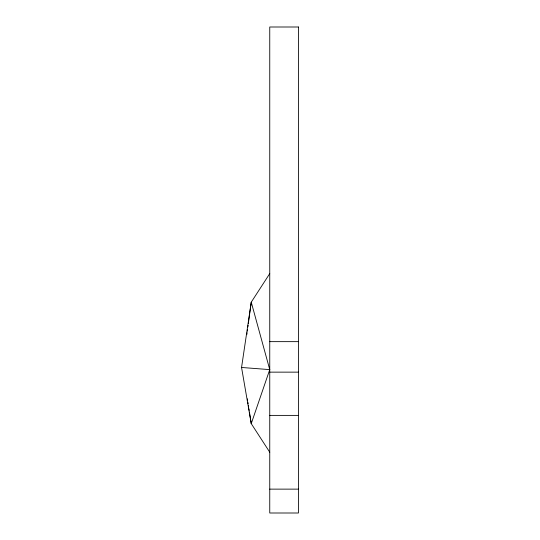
<?xml version="1.0" encoding="UTF-8"?>
<svg xmlns="http://www.w3.org/2000/svg" width="540" height="540" viewBox="0 0 540 540"><rect width="100%" height="100%" fill="white"/><g stroke="black" fill="none" stroke-linecap="round" stroke-linejoin="round"><path stroke-width="0.81" d="M246.868 334.409L247.091 332.755M247.313 331.101L247.543 329.447M247.88 326.97L248.103 325.316M248.326 323.663L251.249 302.177L269.75 273.598M249.419 412.067L251.249 423.637L241.556 367.47L251.249 302.177L269.75 369.617L251.249 423.637L269.75 452.21M269.75 341.644L298.445 341.644M269.75 372.141L298.445 372.141M269.75 415.388L298.445 415.388M269.75 489.132L298.445 489.132M241.556 367.47L269.75 369.617M247.334 398.858L247.59 400.505M247.853 402.158L248.117 403.812M248.38 405.459L248.636 407.113M248.9 408.767L249.163 410.42M298.445 27L269.75 27L269.75 513L298.445 513L298.445 27"/></g></svg>
